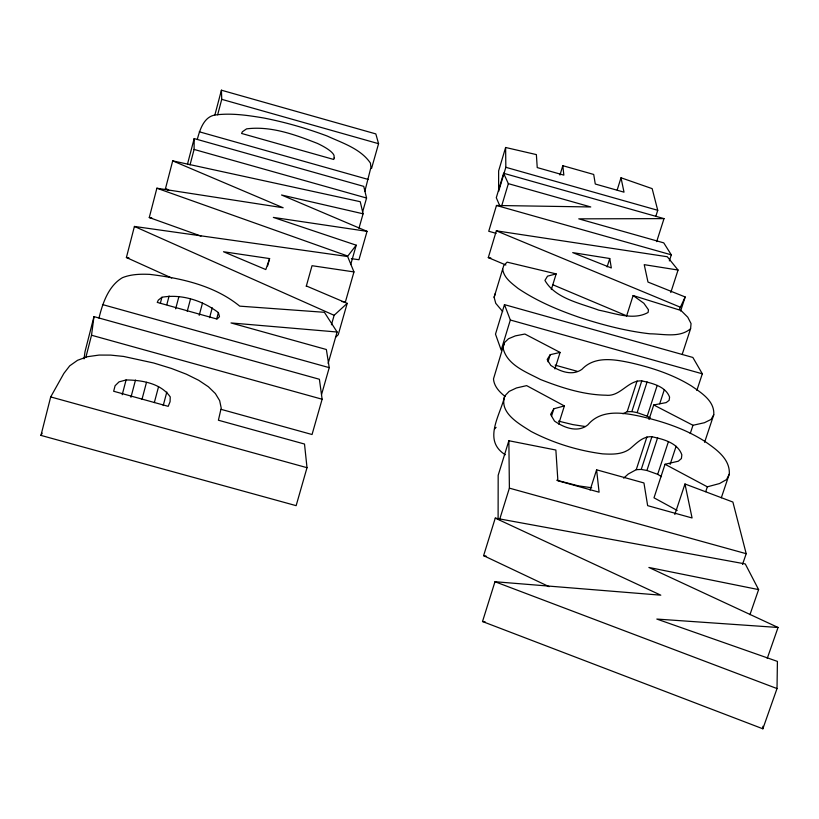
<?xml version="1.0" encoding="UTF-8"?>
<svg xmlns="http://www.w3.org/2000/svg" width="819" height="819" viewBox="0 0 819 819"><rect width="100%" height="100%" fill="white"/><g stroke="black" fill="none" stroke-linecap="round" stroke-linejoin="round"><path stroke-width="1.23" d="M498.106 519.389L498.177 475.296L508.865 440.735L555.866 450.03L557.893 480.773L599.088 492.188L596.601 469.809L643.949 482.954L647.645 505.651L692.065 517.966L684.971 483.978L732.892 502.047L746.201 553.695L742.516 564.445M190.028 164.906L194.083 149.437L194.185 138.575L363.759 186.384L366.564 198.034L362.551 212.172M549.129 586.68L483.599 555.661L495.26 518.12L660.8 595.178L494.973 581.725L482.514 621.529L762.858 728.797L777.016 688.564L777.415 661.404L656.818 619.062L778.05 627.477L767.239 658.425M762.858 728.797L762.929 726.238M682.145 354.525L690.591 328.706L691.052 323.587L687.765 317.199L680.999 310.483L633.118 295.536L626.617 315.929M85.852 357.401L91.523 335.237L93.98 316.615L319.4 379.269L322.123 399.232L312.049 434.52L221.161 409.367M84.029 358.865L85.022 351.607L93.98 316.615M364.813 191.421L370.925 167.393L370.423 163.063C360.524 148.628 342.424 143.049 327.201 136.036C306.593 128.317 285.37 122.246 263.769 117.997C247.901 115.346 231.685 112.909 215.602 114.926C204.095 116.37 199.99 129.392 197.389 139.035M40.95 435.401L50.696 396.928L63.882 373.392L69.728 365.817L77.559 360.288L87.357 356.715L99.119 355.067L110.678 355.108L123.597 356.439L153.665 362.991L171.386 368.437L186.384 374.201L198.7 380.303L208.374 386.763L215.377 393.56L219.666 400.645L221.202 408.036L218.407 420.229L304.504 444.041L307.012 467.69L296.14 505.661L40.95 435.401L42.168 433.169M558.671 424.047L564.373 405.937L526.648 385.626L516.482 387.95L509.152 391.4L504.729 396.027C498.976 413.032 519.318 423.904 531.081 431.449C553.337 443.069 577.723 450.604 602.6 453.859C611.906 454.381 622.03 454.729 629.883 448.853C636.22 443.591 642.895 435.995 651.904 436.742C663.124 439.138 677.661 442.731 681.838 454.821L681.408 458.548L678.306 461.21L665.038 464.26L654.002 497.809L677.2 510.452M504.729 396.027C500.276 415.397 482.207 440.346 505.313 454.77M98.986 318.089C102.61 303.184 108.528 285.78 122.481 277.661C131.132 274.201 140.54 273.976 149.723 274.375C181.255 278.194 214.639 285.575 239.701 306.142L324.396 312.305L337.1 332.012L328.143 363.401M171.703 277.999L126.402 257.524L134.418 226.443L347.655 256.531L353.962 271.918L345.372 302.037L341.677 301.505M201.013 236.087L149.273 217.547L156.879 188.216L283.159 207.76L172.707 160.862L165.397 188.933L168.909 190.438M122.215 394.748L126.075 379.975C141.687 380.067 160.8 383.241 170.239 396.898L170.076 401.73L168.192 406.337L113.657 391.257L115.09 385.739L119.021 381.879L126.075 379.975M187.449 164.271L194.185 138.575M130.958 397.276L135.483 380.088M160.36 303.225L161.927 297.256C181.521 293.765 202.784 300.665 218.386 312.602L219.502 316.625L217.086 319.072L157.238 302.395L158.343 300.102L161.927 297.256M214.906 114.875L221.417 90.203L375.829 133.906L378.573 143.694L371.529 168.519M166.82 304.637L169.103 296.007M141.963 399.477L146.499 382.309M217.649 114.824L221.744 99.334L221.417 90.203M175.655 308.824L178.921 296.529M154.32 402.61L158.558 386.67M187.234 311.302L190.51 299.027M163.216 405.548L166.83 392.025M199.201 315.335L202.498 303.05M209.592 317.67L212.244 307.821M216.707 318.775L218.386 312.602M554.934 368.939L560.094 352.426L524.877 334.039L515.366 335.872L508.517 338.749L504.381 342.7L502.999 347.747C506.736 365.049 526.463 372.123 540.458 379.494C561.363 387.684 583.302 394.84 605.947 395.208C620.382 396.959 627.917 380.057 641.779 380.876C652.026 383.231 665.478 386.158 669.594 397.133L669.133 400.348L666.185 402.59L653.736 404.965L649.006 419.492M267.588 265.95L269.605 258.589L223.495 251.74L265.806 269.564L269.605 258.589M306.245 286.374L312.029 265.704L353.962 271.918M331.439 324.785L334.132 315.305L347.195 303.337L306.357 285.964M358.968 228.286L363.083 213.8L360.237 201.699L172.707 160.862M350.706 264.557L356.224 245.188L273.351 217.404L367.045 231.347L358.947 259.736L351.361 258.661M347.195 303.337L338.227 334.736L335.595 337.254M321.601 394.379L329.238 367.649L326.361 349.508L230.999 322.942L337.1 332.012M505.62 147.481L498.638 170.864L498.607 191.462L505.835 167.301L505.62 147.481L536.373 154.596L537.233 167.578L563.851 175.123L562.807 165.694L593.714 174.457L595.27 184.019L624.017 192.168L621.007 177.774L652.159 188.636L657.739 210.299L655.835 216.298M656.664 241.636L664.014 218.622L503.603 173.28L496.294 197.717L499.989 206.296M503.603 173.28L508.353 183.651L590.765 206.961L496.468 205.477L488.738 231.265L496.109 233.343M501.627 206.081L508.353 183.651M505.876 265.008L488.298 257.606L496.345 230.825L667.29 256.736L678.05 270.045L670.781 292.547M502.671 311.537L495.751 303.327L494.113 297.277L503.757 265.499L507.125 262.152L556.162 273.894L551.32 289.547M504.463 304.637L495.495 334.152L501.167 350.051L510.339 320.014L504.463 304.637L692.854 357.453L702.323 373.802L696.836 390.448M504.381 342.7L493.488 378.921C494.031 386.414 499.631 392.219 505.292 396.591M559.95 175.051L562.807 165.694M494.113 297.277L495.28 293.53M548.013 361.803L550.225 354.688L560.094 352.426M499.6 519.584L509.387 488.144L508.865 440.735M617.198 189.957L621.007 177.774M551.556 416.052L553.839 408.753L564.373 405.937M607.104 266.933L609.745 258.517L572.706 252.61L611.322 267.956L609.745 258.517M590.089 490.079L596.601 469.809M669.348 260.923L671.304 254.842L663.748 242.864L578.757 218.847L664.014 218.622M622.89 413.779L627.18 411.711L637.11 380.927M627.18 411.711L631.848 411.599L641.779 380.876M631.848 411.599L637.151 412.612L647.092 381.91M679.309 309.49L685.186 296.969L647.983 282.064L644.225 264.66L678.05 270.045M680.599 311.066L685.186 296.969M650.245 417.966L647.205 416.165L657.186 385.442M623.668 478.132L628.275 474.017L636.25 469.676L646.928 436.916M659.715 403.808L664.342 389.598M636.25 469.676L641.236 469.43L651.904 436.742M641.236 469.43L646.908 470.464L657.596 437.807M661.496 476.658L657.677 474.314L668.417 441.646M670.116 464.455L676.115 446.253M690.253 433.517L692.976 425.286L704.432 422.717L711.076 419.43L713.769 414.762C714.762 400.993 701.33 392.792 691.471 385.995C672.798 374.416 651.658 367.598 630.364 362.725C614.24 359.336 594.707 355.825 581.971 369.287C572.225 376.361 559.715 371.324 550.798 365.407L547.164 359.551L550.225 354.688M674.836 514.496L684.971 483.978M704.596 442.301L713.769 414.762M705.722 491.656L707.34 486.824L719.512 483.558L726.535 479.586L729.299 474.109C730.241 458.824 716.021 449.181 704.954 441.461C685.083 428.706 662.387 421.253 639.475 416.134C622.102 412.418 600.788 409.367 587.899 424.805C577.743 433.169 563.943 427.682 554.504 421.068L550.583 414.414L553.839 408.753M721.314 497.788L729.299 474.109M749.958 614.659L758.609 589.608L745.28 563.943L495.26 518.12M356.224 245.188L347.799 256.071L156.879 188.216M494.594 428.982L496.089 427.364M690.591 328.706C679.637 338.175 663.318 333.886 650.102 333.814C626.207 331.132 602.886 324.989 580.057 317.608C558.415 310.186 537.069 301.269 518.048 288.401C511.64 283.261 503.859 277.876 502.641 269.103M556.162 273.894L547.522 276.157L544.932 280.405C555.251 298.607 580.538 303.276 598.832 310.176C614.404 313.114 633.312 320.792 648.105 312.448L648.464 309.797L643.867 303.276L633.118 295.536M482.514 621.529L485.053 621.713M126.402 257.524L128.931 257.862M591.707 487.776L578.337 485.841L556.725 480.231M488.298 257.606L490.827 257.975M149.273 217.547L151.791 217.926M585.38 426.545L572.911 424.621L558.466 421.109M483.599 555.661L486.117 556.111M758.609 589.608L648.883 567.454L778.05 627.477M165.397 188.933L167.895 189.465M363.083 213.8L281.511 194.994L367.045 231.347M509.387 488.144L746.201 553.695M50.696 396.928L307.012 467.69M102.457 304.555L329.238 367.649M91.523 335.237L322.123 399.232M510.339 320.014L702.323 373.802M555.139 365.131L577.221 371.304M496.468 205.477L671.304 254.842M199.293 131.787L368.212 179.443M194.083 149.437L366.564 198.034M505.835 167.301L657.739 210.299M221.744 99.334L378.573 143.694M637.151 412.612L647.205 416.165M646.908 470.464L657.677 474.314M494.973 581.725L777.016 688.564M496.345 230.825L680.087 307.105M552.774 284.736L626.617 315.817M134.418 226.443L334.132 315.305M653.736 404.965L692.976 425.286M665.038 464.26L707.34 486.824M334.183 157.913L333.732 159.47L241.574 133.456L242.393 131.757L246.56 128.87C270.874 125.757 294.983 134.654 317.301 143.366A49.939 11.271 15.5 0 1 334.029 155.487L334.183 157.913"/></g></svg>
